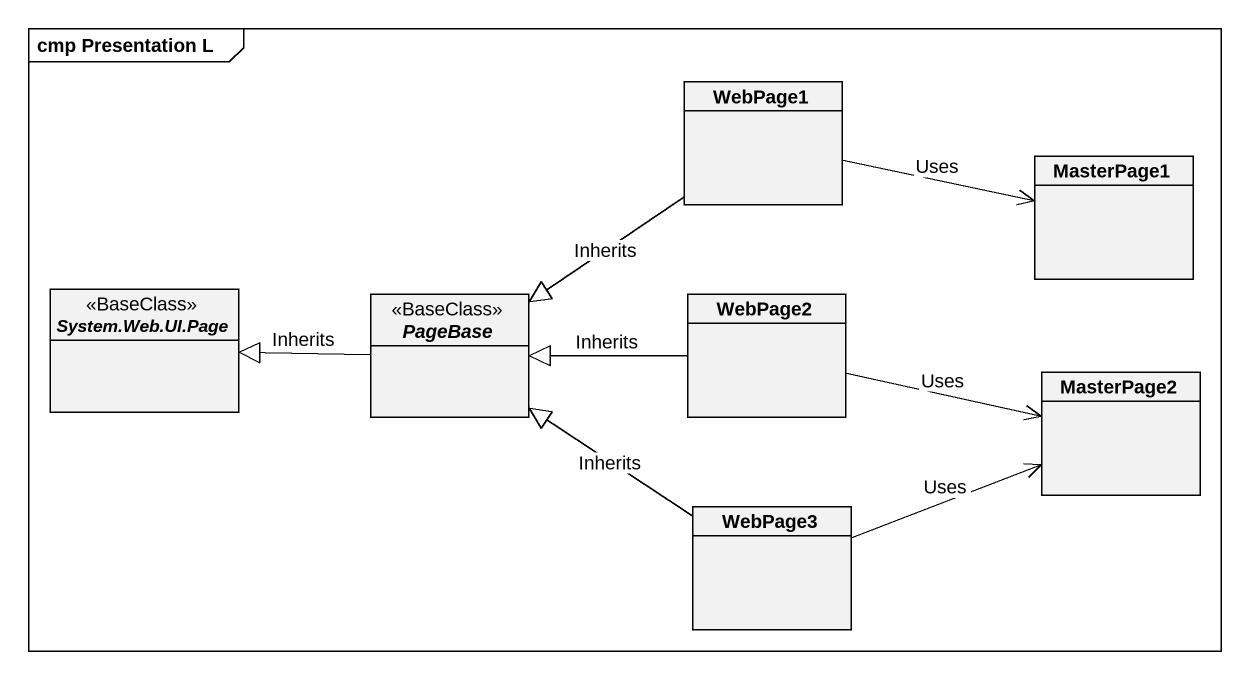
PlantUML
@startuml
mainframe cmp Presentation L
hide circle
hide empty members
class WebPage1
class MasterPage1
abstract class "System.Web.UI.Page" as System_Web_UI_Page <<BaseClass>>
abstract class PageBase <<BaseClass>>
class WebPage2
class MasterPage2
class WebPage3
WebPage1 -right-> MasterPage1 : Uses
WebPage1 --|> PageBase : Inherits
PageBase -left-|> System_Web_UI_Page : Inherits
WebPage2 -left-|> PageBase : Inherits
WebPage2 -right-> MasterPage2 : Uses
WebPage3 -up-|> PageBase : Inherits
WebPage3 -right-> MasterPage2 : Uses
@enduml
